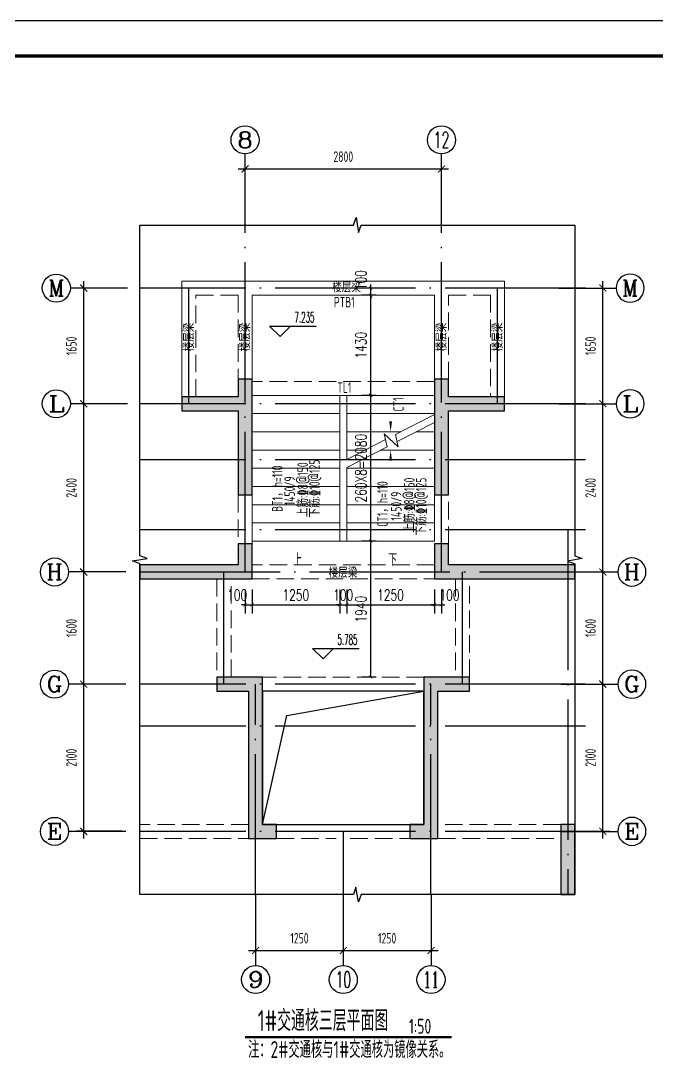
# Model space of a CAD drawing. Extents: x -668857 to 154266, y -275694 to 291306.
# Drawn here: x -1000 to 8064, y 211339 to 226318 of the extents above; entities that cross this region are included whole.
import ezdxf
from ezdxf.enums import TextEntityAlignment as Align

# ---------------------------------------------------------------- set-up
doc = ezdxf.new("R2010")
doc.units = 0
doc.header["$LTSCALE"] = 1000
doc.linetypes.add('DASH', pattern=[0.35, 0.25, -0.1])
doc.linetypes.add('DOTE', pattern=[2.42, 2, -0.2, 0.02, -0.2])
doc.layers.get('0').update_dxf_attribs({"linetype": 'CONTINUOUS'})
doc.layers.get('DEFPOINTS').update_dxf_attribs({"linetype": 'CONTINUOUS'})
for name, color, linetype in [('-TK', 7, 'CONTINUOUS'), ('A-AXIS_TEXT', 7, 'CONTINUOUS'), ('A-DOTE', 10, 'DOTE'), ('AXIS', 3, 'CONTINUOUS'), ('DIM_ELEV', 3, 'CONTINUOUS'), ('DIM_SYMB', 3, 'CONTINUOUS'), ('PUB_TEXT', 2, 'CONTINUOUS'), ('S-D洞口', 4, 'CONTINUOUS'), ('S-L主梁线', 4, 'DASH'), ('S-Q墙填充', 252, 'CONTINUOUS'), ('S-Q墙实线', 6, 'CONTINUOUS'), ('S-Y一般标注', 3, 'CONTINUOUS'), ('TEXT', 2, 'CONTINUOUS'), ('尺寸标注', 86, 'CONTINUOUS')]:
    doc.layers.add(name, color=color, linetype=linetype)
doc.layers.add('AXIS_TEXT', color=7, linetype='CONTINUOUS', lineweight=20)
doc.layers.add('STAIR', color=2, linetype='CONTINUOUS', lineweight=18)
doc.styles.add('_TCH_AXIS', font='COMPLEX', dxfattribs={"bigfont": 'GBCBIG'})
doc.styles.add('_TCH_DIM', font='SIMPLEX.shx', dxfattribs={"width": 0.7, "bigfont": 'GBCBIG.shx'})
doc.styles.add('_TCH_DIM_T3', font='SIMPLEX', dxfattribs={"width": 0.705882, "bigfont": 'GBCBIG'})
doc.styles.add('COMPLEX', font='COMPLEX')
doc.styles.add('TSSD_DIMENSION', font='Tssdeng.shx', dxfattribs={"width": 0.7, "bigfont": 'tssdchn.shx'})
doc.styles.add('TSSD_REIN', font='tssdeng.shx', dxfattribs={"width": 0.7, "height": 300, "bigfont": 'tssdchn.shx'})
doc.dimstyles.new('_TCH_ARCH&&50', dxfattribs={"dimtxt": 157.5, "dimasz": 50, "dimexe": 125, "dimexo": 150, "dimgap": 58.75, "dimtad": 1, "dimdec": 0, "dimzin": 0, "dimdsep": 46, "dimtxsty": '_TCH_DIM_T3', "dimblk": 'ARCHTICK', "dimcen": 0.09, "dimclrt": 7, "dimazin": 0, "dimtfac": 1, "dimtdec": 0, "dimtix": 1, "dimtmove": 2, "dimatfit": 3, "dimldrblk": 'ARCHTICK', "dimfxl": 0, "dimtolj": 1, "dimtzin": 0, "dimarcsym": 0})
doc.dimstyles.new('TSSD_100_100$0', dxfattribs={"dimtxt": 300, "dimasz": 80, "dimexe": 100, "dimexo": 250, "dimgap": 100, "dimtad": 1, "dimdec": 0, "dimzin": 0, "dimdsep": 46, "dimtxsty": 'TSSD_DIMENSION', "dimblk": 'ARCHTICK', "dimcen": 0, "dimdle": 100, "dimclrd": 3, "dimclre": 3, "dimclrt": 7, "dimadec": 0, "dimazin": 0, "dimtfac": 1, "dimtdec": 0, "dimtix": 1, "dimtmove": 2, "dimatfit": 3, "dimldrblk": 'ARCHTICK', "dimfxl": 0, "dimtolj": 1, "dimtzin": 0, "dimarcsym": 0})

# ---------------------------------------------------------------- blocks, each defined once
blk = doc.blocks.new('_ArchTick')
at = {"color": 0, "linetype": 'ByBlock', "const_width": 0.15}
blk.add_lwpolyline([(-0.5, -0.5), (0.5, 0.5)], dxfattribs=at)
blk = doc.blocks.new('*D363')
at = {"layer": 'DEFPOINTS', "color": 0}
for p in [(4892, 218358), (4992, 218358), (4992, 217991)]:
    blk.add_point(p, dxfattribs=at)
at = {"layer": '尺寸标注', "color": 0, "lineweight": -2}
for p, q in [((4892, 218208), (4892, 217866)), ((4992, 218208), (4992, 217866)), ((4892, 217991), (4842, 217991)), ((4892, 217991), (4992, 217991)), ((4992, 217991), (5042, 217991))]:
    blk.add_line(p, q, dxfattribs=at)
at = {"layer": '尺寸标注', "color": 0, "lineweight": -2, "xscale": 50, "yscale": 50, "zscale": 50}
blk.add_blockref('_ArchTick', (4892, 217991), dxfattribs=at)
at = {"layer": '尺寸标注', "color": 0, "lineweight": -2, "xscale": 50, "yscale": 50, "zscale": 50, "rotation": 180}
blk.add_blockref('_ArchTick', (4992, 217991), dxfattribs=at)
at = {"layer": '尺寸标注', "color": 7, "insert": (5106, 218129), "char_height": 157.5, "attachment_point": 5, "style": '_TCH_DIM_T3'}
blk.add_mtext('\\A1;100', dxfattribs=at)
blk = doc.blocks.new('*D364')
at = {"layer": 'DEFPOINTS', "color": 0}
for p in [(3642, 218358), (4892, 218358), (4892, 217991)]:
    blk.add_point(p, dxfattribs=at)
at = {"layer": '尺寸标注', "color": 0, "lineweight": -2}
for p, q in [((3642, 218208), (3642, 217866)), ((4892, 218208), (4892, 217866)), ((3642, 217991), (4892, 217991))]:
    blk.add_line(p, q, dxfattribs=at)
at = {"layer": '尺寸标注', "color": 0, "lineweight": -2, "xscale": 50, "yscale": 50, "zscale": 50, "rotation": 180}
blk.add_blockref('_ArchTick', (3642, 217991), dxfattribs=at)
at = {"layer": '尺寸标注', "color": 0, "lineweight": -2, "xscale": 50, "yscale": 50, "zscale": 50}
blk.add_blockref('_ArchTick', (4892, 217991), dxfattribs=at)
at = {"layer": '尺寸标注', "color": 7, "insert": (4267, 218129), "char_height": 157.5, "attachment_point": 5, "style": '_TCH_DIM_T3'}
blk.add_mtext('\\A1;1250', dxfattribs=at)
blk = doc.blocks.new('*D365')
at = {"layer": 'DEFPOINTS', "color": 0}
for p in [(3542, 218358), (3642, 218358), (3642, 217991)]:
    blk.add_point(p, dxfattribs=at)
at = {"layer": '尺寸标注', "color": 0, "lineweight": -2}
for p, q in [((3542, 218208), (3542, 217866)), ((3642, 218208), (3642, 217866)), ((3542, 217991), (3492, 217991)), ((3542, 217991), (3642, 217991)), ((3642, 217991), (3692, 217991))]:
    blk.add_line(p, q, dxfattribs=at)
at = {"layer": '尺寸标注', "color": 0, "lineweight": -2, "xscale": 50, "yscale": 50, "zscale": 50}
blk.add_blockref('_ArchTick', (3542, 217991), dxfattribs=at)
at = {"layer": '尺寸标注', "color": 0, "lineweight": -2, "xscale": 50, "yscale": 50, "zscale": 50, "rotation": 180}
blk.add_blockref('_ArchTick', (3642, 217991), dxfattribs=at)
at = {"layer": '尺寸标注', "color": 7, "insert": (3592, 218129), "char_height": 157.5, "attachment_point": 5, "style": '_TCH_DIM_T3'}
blk.add_mtext('\\A1;100', dxfattribs=at)
blk = doc.blocks.new('*D366')
at = {"layer": 'DEFPOINTS', "color": 0}
for p in [(2292, 218358), (3542, 218358), (3542, 217991)]:
    blk.add_point(p, dxfattribs=at)
at = {"layer": '尺寸标注', "color": 0, "lineweight": -2}
for p, q in [((2292, 218208), (2292, 217866)), ((3542, 218208), (3542, 217866)), ((2292, 217991), (3542, 217991))]:
    blk.add_line(p, q, dxfattribs=at)
at = {"layer": '尺寸标注', "color": 0, "lineweight": -2, "xscale": 50, "yscale": 50, "zscale": 50, "rotation": 180}
blk.add_blockref('_ArchTick', (2292, 217991), dxfattribs=at)
at = {"layer": '尺寸标注', "color": 0, "lineweight": -2, "xscale": 50, "yscale": 50, "zscale": 50}
blk.add_blockref('_ArchTick', (3542, 217991), dxfattribs=at)
at = {"layer": '尺寸标注', "color": 7, "insert": (2917, 218129), "char_height": 157.5, "attachment_point": 5, "style": '_TCH_DIM_T3'}
blk.add_mtext('\\A1;1250', dxfattribs=at)
blk = doc.blocks.new('*D367')
at = {"layer": 'DEFPOINTS', "color": 0}
for p in [(2192, 218358), (2292, 218358), (2292, 217991)]:
    blk.add_point(p, dxfattribs=at)
at = {"layer": '尺寸标注', "color": 0, "lineweight": -2}
for p, q in [((2192, 218208), (2192, 217866)), ((2292, 218208), (2292, 217866)), ((2192, 217991), (2142, 217991)), ((2192, 217991), (2292, 217991)), ((2292, 217991), (2342, 217991))]:
    blk.add_line(p, q, dxfattribs=at)
at = {"layer": '尺寸标注', "color": 0, "lineweight": -2, "xscale": 50, "yscale": 50, "zscale": 50}
blk.add_blockref('_ArchTick', (2192, 217991), dxfattribs=at)
at = {"layer": '尺寸标注', "color": 0, "lineweight": -2, "xscale": 50, "yscale": 50, "zscale": 50, "rotation": 180}
blk.add_blockref('_ArchTick', (2292, 217991), dxfattribs=at)
at = {"layer": '尺寸标注', "color": 7, "insert": (2079, 218129), "char_height": 157.5, "attachment_point": 5, "style": '_TCH_DIM_T3'}
blk.add_mtext('\\A1;100', dxfattribs=at)
blk = doc.blocks.new('*D368')
at = {"layer": 'DEFPOINTS', "color": 0}
for p in [(3983, 222508), (4211, 222508), (4211, 222408)]:
    blk.add_point(p, dxfattribs=at)
at = {"layer": '尺寸标注', "color": 0, "lineweight": -2}
for p, q in [((4061, 222508), (3858, 222508)), ((3983, 222508), (3983, 222558)), ((3983, 222408), (3983, 222508)), ((4061, 222408), (3858, 222408)), ((3983, 222408), (3983, 222358))]:
    blk.add_line(p, q, dxfattribs=at)
at = {"layer": '尺寸标注', "color": 0, "lineweight": -2, "xscale": 50, "yscale": 50, "zscale": 50}
for p, rotation in [((3983, 222508), 270), ((3983, 222408), 90)]:
    blk.add_blockref('_ArchTick', p, dxfattribs=dict(at, rotation=rotation))
at = {"layer": '尺寸标注', "color": 7, "insert": (3845, 222622), "char_height": 157.5, "attachment_point": 5, "rotation": 90, "style": '_TCH_DIM_T3'}
blk.add_mtext('\\A1;100', dxfattribs=at)
blk = doc.blocks.new('*D369')
at = {"layer": 'DEFPOINTS', "color": 0}
for p in [(3983, 222408), (4211, 222408), (4211, 220978)]:
    blk.add_point(p, dxfattribs=at)
at = {"layer": '尺寸标注', "color": 0, "lineweight": -2}
for p, q in [((4061, 222408), (3858, 222408)), ((3983, 220978), (3983, 222408)), ((4061, 220978), (3858, 220978))]:
    blk.add_line(p, q, dxfattribs=at)
at = {"layer": '尺寸标注', "color": 0, "lineweight": -2, "xscale": 50, "yscale": 50, "zscale": 50}
for p, rotation in [((3983, 222408), 90), ((3983, 220978), 270)]:
    blk.add_blockref('_ArchTick', p, dxfattribs=dict(at, rotation=rotation))
at = {"layer": '尺寸标注', "color": 7, "insert": (3845, 221693), "char_height": 157.5, "attachment_point": 5, "rotation": 90, "style": '_TCH_DIM_T3'}
blk.add_mtext('\\A1;1430', dxfattribs=at)
blk = doc.blocks.new('*D370')
at = {"layer": 'DEFPOINTS', "color": 0}
for p in [(3983, 220978), (4211, 220978), (4211, 218898)]:
    blk.add_point(p, dxfattribs=at)
at = {"layer": '尺寸标注', "color": 0, "lineweight": -2}
for p, q in [((4061, 220978), (3858, 220978)), ((3983, 218898), (3983, 220978)), ((4061, 218898), (3858, 218898))]:
    blk.add_line(p, q, dxfattribs=at)
at = {"layer": '尺寸标注', "color": 0, "lineweight": -2, "xscale": 50, "yscale": 50, "zscale": 50}
for p, rotation in [((3983, 220978), 90), ((3983, 218898), 270)]:
    blk.add_blockref('_ArchTick', p, dxfattribs=dict(at, rotation=rotation))
at = {"layer": '尺寸标注', "color": 7, "insert": (3845, 219938), "char_height": 157.5, "attachment_point": 5, "rotation": 90, "style": '_TCH_DIM_T3'}
blk.add_mtext('\\A1;260X8=2080', dxfattribs=at)
blk = doc.blocks.new('*D371')
at = {"layer": 'DEFPOINTS', "color": 0}
for p in [(3983, 218898), (4211, 218898), (4211, 216958)]:
    blk.add_point(p, dxfattribs=at)
at = {"layer": '尺寸标注', "color": 0, "lineweight": -2}
for p, q in [((4061, 218898), (3858, 218898)), ((3983, 216958), (3983, 218898)), ((4061, 216958), (3858, 216958))]:
    blk.add_line(p, q, dxfattribs=at)
at = {"layer": '尺寸标注', "color": 0, "lineweight": -2, "xscale": 50, "yscale": 50, "zscale": 50}
for p, rotation in [((3983, 218898), 90), ((3983, 216958), 270)]:
    blk.add_blockref('_ArchTick', p, dxfattribs=dict(at, rotation=rotation))
at = {"layer": '尺寸标注', "color": 7, "insert": (3845, 217928), "char_height": 157.5, "attachment_point": 5, "rotation": 90, "style": '_TCH_DIM_T3'}
blk.add_mtext('\\A1;1940', dxfattribs=at)
blk = doc.blocks.new('20210810.16290393')
at = {"layer": 'STAIR'}
for p, q in [((2600, 3510), (0, 3510)), ((0, 3510), (0, 2080)), ((2600, 2080), (2600, 3510)), ((0, 0), (0, 2080)), ((0, 2080), (1250, 2080)), ((0, 2080), (2600, 2080)), ((1250, 0), (1250, 2080)), ((1250, 0), (1250, 2080)), ((2600, 2080), (1350, 2080)), ((1350, 2080), (1350, 1165)), ((1350, 2080), (1350, 1165)), ((2600, 2080), (2600, 1807)), ((0, 1820), (1250, 1820)), ((2600, 1820), (1350, 1820)), ((2600, 1807), (2044, 1522)), ((2600, 1695), (2066, 1420)), ((2600, 1695), (2600, 0)), ((0, 1560), (1250, 1560)), ((2119, 1560), (1350, 1560)), ((2082, 1347), (1884, 1530)), ((1884, 1530), (1924, 1347)), ((2044, 1522), (2082, 1347)), ((2600, 1560), (2338, 1560)), ((1902, 1449), (1350, 1165)), ((0, 1300), (1250, 1300)), ((1924, 1347), (1350, 1053)), ((1612, 1300), (1350, 1300)), ((2600, 1300), (1831, 1300)), ((1350, 1053), (1350, 0)), ((1350, 1053), (1350, 0)), ((0, 1040), (1250, 1040)), ((2600, 1040), (1350, 1040)), ((0, 780), (1250, 780)), ((2600, 780), (1350, 780)), ((0, 520), (1250, 520)), ((2600, 520), (1350, 520)), ((0, 260), (1250, 260)), ((2600, 260), (1350, 260)), ((2600, 0), (0, 0))]:
    blk.add_line(p, q, dxfattribs=at)
blk = doc.blocks.new('A1')
blk.add_lwpolyline([(0, 59400), (0, 0), (84100, 0), (84100, 59400)], close=True)
at = {"const_width": 100}
blk.add_lwpolyline([(2500, 58400), (2500, 1000), (83100, 1000), (83100, 58400)], close=True, dxfattribs=at)
blk = doc.blocks.new('*D328')
at = {"layer": 'DEFPOINTS', "color": 0}
for p in [(547252, 151814), (544452, 151014), (547252, 151014)]:
    blk.add_point(p, dxfattribs=at)
at = {"layer": 'S-Y一般标注', "color": 0, "lineweight": -2}
for p, q in [((544452, 151264), (544452, 151914)), ((547252, 151264), (547252, 151914)), ((544352, 151814), (547352, 151814))]:
    blk.add_line(p, q, dxfattribs=at)
at = {"layer": 'S-Y一般标注', "color": 0, "lineweight": -2, "xscale": 100, "yscale": 100, "zscale": 100, "rotation": 180}
blk.add_blockref('_ArchTick', (544452, 151814), dxfattribs=at)
at = {"layer": 'S-Y一般标注', "color": 0, "lineweight": -2, "xscale": 100, "yscale": 100, "zscale": 100}
blk.add_blockref('_ArchTick', (547252, 151814), dxfattribs=at)
at = {"layer": 'S-Y一般标注', "color": 7, "insert": (545852, 151989), "char_height": 150, "attachment_point": 5, "style": 'TSSD_DIMENSION'}
blk.add_mtext('\\A1;2800', dxfattribs=at)
blk = doc.blocks.new('ArchTick')
at = {"color": 0, "linetype": 'ByBlock', "lineweight": -2, "const_width": 0.075}
blk.add_lwpolyline([(-0.25, -0.25), (0.25, 0.25)], dxfattribs=at)
blk = doc.blocks.new('*D329')
at = {"layer": 'DEFPOINTS', "color": 0}
for p in [(542152, 144464), (542952, 144464), (542952, 142364)]:
    blk.add_point(p, dxfattribs=at)
at = {"layer": 'S-Y一般标注', "color": 0, "lineweight": -2}
for p, q in [((542152, 142264), (542152, 144564)), ((542702, 144464), (542052, 144464)), ((542702, 142364), (542052, 142364))]:
    blk.add_line(p, q, dxfattribs=at)
at = {"layer": 'S-Y一般标注', "color": 0, "lineweight": -2, "xscale": 100, "yscale": 100, "zscale": 100}
for p, rotation in [((542152, 144464), 90), ((542152, 142364), 270)]:
    blk.add_blockref('_ArchTick', p, dxfattribs=dict(at, rotation=rotation))
at = {"layer": 'S-Y一般标注', "color": 7, "insert": (541977, 143414), "char_height": 150, "attachment_point": 5, "rotation": 90, "style": 'TSSD_DIMENSION'}
blk.add_mtext('\\A1;2100', dxfattribs=at)
blk = doc.blocks.new('*D330')
at = {"layer": 'DEFPOINTS', "color": 0}
for p in [(542152, 146064), (542952, 146064), (542952, 144464)]:
    blk.add_point(p, dxfattribs=at)
at = {"layer": 'S-Y一般标注', "color": 0, "lineweight": -2}
for p, q in [((542702, 146064), (542052, 146064)), ((542152, 144364), (542152, 146164)), ((542702, 144464), (542052, 144464))]:
    blk.add_line(p, q, dxfattribs=at)
at = {"layer": 'S-Y一般标注', "color": 0, "lineweight": -2, "xscale": 100, "yscale": 100, "zscale": 100}
for p, rotation in [((542152, 146064), 90), ((542152, 144464), 270)]:
    blk.add_blockref('_ArchTick', p, dxfattribs=dict(at, rotation=rotation))
at = {"layer": 'S-Y一般标注', "color": 7, "insert": (541977, 145264), "char_height": 150, "attachment_point": 5, "rotation": 90, "style": 'TSSD_DIMENSION'}
blk.add_mtext('\\A1;1600', dxfattribs=at)
blk = doc.blocks.new('*D331')
at = {"layer": 'DEFPOINTS', "color": 0}
for p in [(542152, 148464), (542952, 148464), (542952, 146064)]:
    blk.add_point(p, dxfattribs=at)
at = {"layer": 'S-Y一般标注', "color": 0, "lineweight": -2}
for p, q in [((542702, 148464), (542052, 148464)), ((542152, 145964), (542152, 148564)), ((542702, 146064), (542052, 146064))]:
    blk.add_line(p, q, dxfattribs=at)
at = {"layer": 'S-Y一般标注', "color": 0, "lineweight": -2, "xscale": 100, "yscale": 100, "zscale": 100}
for p, rotation in [((542152, 148464), 90), ((542152, 146064), 270)]:
    blk.add_blockref('_ArchTick', p, dxfattribs=dict(at, rotation=rotation))
at = {"layer": 'S-Y一般标注', "color": 7, "insert": (541977, 147264), "char_height": 150, "attachment_point": 5, "rotation": 90, "style": 'TSSD_DIMENSION'}
blk.add_mtext('\\A1;2400', dxfattribs=at)
blk = doc.blocks.new('*D332')
at = {"layer": 'DEFPOINTS', "color": 0}
for p in [(544602, 141464), (545852, 141464), (545852, 140664)]:
    blk.add_point(p, dxfattribs=at)
at = {"layer": 'S-Y一般标注', "color": 0, "lineweight": -2}
for p, q in [((544602, 141214), (544602, 140564)), ((545852, 141214), (545852, 140564)), ((544502, 140664), (545952, 140664))]:
    blk.add_line(p, q, dxfattribs=at)
at = {"layer": 'S-Y一般标注', "color": 0, "lineweight": -2, "xscale": 100, "yscale": 100, "zscale": 100, "rotation": 180}
blk.add_blockref('_ArchTick', (544602, 140664), dxfattribs=at)
at = {"layer": 'S-Y一般标注', "color": 0, "lineweight": -2, "xscale": 100, "yscale": 100, "zscale": 100}
blk.add_blockref('_ArchTick', (545852, 140664), dxfattribs=at)
at = {"layer": 'S-Y一般标注', "color": 7, "insert": (545227, 140839), "char_height": 150, "attachment_point": 5, "style": 'TSSD_DIMENSION'}
blk.add_mtext('\\A1;1250', dxfattribs=at)
blk = doc.blocks.new('*D333')
at = {"layer": 'DEFPOINTS', "color": 0}
for p in [(542152, 150114), (542952, 150114), (542952, 148464)]:
    blk.add_point(p, dxfattribs=at)
at = {"layer": 'S-Y一般标注', "color": 0, "lineweight": -2}
for p, q in [((542702, 150114), (542052, 150114)), ((542152, 148364), (542152, 150214)), ((542702, 148464), (542052, 148464))]:
    blk.add_line(p, q, dxfattribs=at)
at = {"layer": 'S-Y一般标注', "color": 0, "lineweight": -2, "xscale": 100, "yscale": 100, "zscale": 100}
for p, rotation in [((542152, 150114), 90), ((542152, 148464), 270)]:
    blk.add_blockref('_ArchTick', p, dxfattribs=dict(at, rotation=rotation))
at = {"layer": 'S-Y一般标注', "color": 7, "insert": (541977, 149289), "char_height": 150, "attachment_point": 5, "rotation": 90, "style": 'TSSD_DIMENSION'}
blk.add_mtext('\\A1;1650', dxfattribs=at)
blk = doc.blocks.new('*D334')
at = {"layer": 'DEFPOINTS', "color": 0}
for p in [(545852, 141464), (547102, 141464), (547102, 140664)]:
    blk.add_point(p, dxfattribs=at)
at = {"layer": 'S-Y一般标注', "color": 0, "lineweight": -2}
for p, q in [((545852, 141214), (545852, 140564)), ((547102, 141214), (547102, 140564)), ((545752, 140664), (547202, 140664))]:
    blk.add_line(p, q, dxfattribs=at)
at = {"layer": 'S-Y一般标注', "color": 0, "lineweight": -2, "xscale": 100, "yscale": 100, "zscale": 100, "rotation": 180}
blk.add_blockref('_ArchTick', (545852, 140664), dxfattribs=at)
at = {"layer": 'S-Y一般标注', "color": 0, "lineweight": -2, "xscale": 100, "yscale": 100, "zscale": 100}
blk.add_blockref('_ArchTick', (547102, 140664), dxfattribs=at)
at = {"layer": 'S-Y一般标注', "color": 7, "insert": (546477, 140839), "char_height": 150, "attachment_point": 5, "style": 'TSSD_DIMENSION'}
blk.add_mtext('\\A1;1250', dxfattribs=at)
blk = doc.blocks.new('_AXISO')
blk.add_circle((0, 0), 0.5)
at = {"layer": 'A-AXIS_TEXT', "style": 'COMPLEX', "width": 1.041667}
blk.add_attdef('A', text='', height=0.56, dxfattribs=at).set_placement((-0.25, -0.28), (0.25, -0.28), align=Align.FIT)
blk = doc.blocks.new('*D336')
at = {"layer": 'DEFPOINTS', "color": 0}
for p in [(548751, 144464), (549551, 144464), (548751, 142364)]:
    blk.add_point(p, dxfattribs=at)
at = {"layer": 'S-Y一般标注', "color": 0, "lineweight": -2}
for p, q in [((549551, 142264), (549551, 144564)), ((549001, 144464), (549651, 144464)), ((549001, 142364), (549651, 142364))]:
    blk.add_line(p, q, dxfattribs=at)
at = {"layer": 'S-Y一般标注', "color": 0, "lineweight": -2, "xscale": 100, "yscale": 100, "zscale": 100}
for p, rotation in [((549551, 144464), 90), ((549551, 142364), 270)]:
    blk.add_blockref('_ArchTick', p, dxfattribs=dict(at, rotation=rotation))
at = {"layer": 'S-Y一般标注', "color": 7, "insert": (549376, 143414), "char_height": 150, "attachment_point": 5, "rotation": 90, "style": 'TSSD_DIMENSION'}
blk.add_mtext('\\A1;2100', dxfattribs=at)
blk = doc.blocks.new('*D337')
at = {"layer": 'DEFPOINTS', "color": 0}
for p in [(548751, 146064), (549551, 146064), (548751, 144464)]:
    blk.add_point(p, dxfattribs=at)
at = {"layer": 'S-Y一般标注', "color": 0, "lineweight": -2}
for p, q in [((549001, 146064), (549651, 146064)), ((549551, 144364), (549551, 146164)), ((549001, 144464), (549651, 144464))]:
    blk.add_line(p, q, dxfattribs=at)
at = {"layer": 'S-Y一般标注', "color": 0, "lineweight": -2, "xscale": 100, "yscale": 100, "zscale": 100}
for p, rotation in [((549551, 146064), 90), ((549551, 144464), 270)]:
    blk.add_blockref('_ArchTick', p, dxfattribs=dict(at, rotation=rotation))
at = {"layer": 'S-Y一般标注', "color": 7, "insert": (549376, 145264), "char_height": 150, "attachment_point": 5, "rotation": 90, "style": 'TSSD_DIMENSION'}
blk.add_mtext('\\A1;1600', dxfattribs=at)
blk = doc.blocks.new('*D338')
at = {"layer": 'DEFPOINTS', "color": 0}
for p in [(548751, 148464), (549551, 148464), (548751, 146064)]:
    blk.add_point(p, dxfattribs=at)
at = {"layer": 'S-Y一般标注', "color": 0, "lineweight": -2}
for p, q in [((549001, 148464), (549651, 148464)), ((549551, 145964), (549551, 148564)), ((549001, 146064), (549651, 146064))]:
    blk.add_line(p, q, dxfattribs=at)
at = {"layer": 'S-Y一般标注', "color": 0, "lineweight": -2, "xscale": 100, "yscale": 100, "zscale": 100}
for p, rotation in [((549551, 148464), 90), ((549551, 146064), 270)]:
    blk.add_blockref('_ArchTick', p, dxfattribs=dict(at, rotation=rotation))
at = {"layer": 'S-Y一般标注', "color": 7, "insert": (549376, 147264), "char_height": 150, "attachment_point": 5, "rotation": 90, "style": 'TSSD_DIMENSION'}
blk.add_mtext('\\A1;2400', dxfattribs=at)
blk = doc.blocks.new('*D335')
at = {"layer": 'DEFPOINTS', "color": 0}
for p in [(548751, 150114), (549551, 150114), (548751, 148464)]:
    blk.add_point(p, dxfattribs=at)
at = {"layer": 'S-Y一般标注', "color": 0, "lineweight": -2}
for p, q in [((549001, 150114), (549651, 150114)), ((549551, 148364), (549551, 150214)), ((549001, 148464), (549651, 148464))]:
    blk.add_line(p, q, dxfattribs=at)
at = {"layer": 'S-Y一般标注', "color": 0, "lineweight": -2, "xscale": 100, "yscale": 100, "zscale": 100}
for p, rotation in [((549551, 150114), 90), ((549551, 148464), 270)]:
    blk.add_blockref('_ArchTick', p, dxfattribs=dict(at, rotation=rotation))
at = {"layer": 'S-Y一般标注', "color": 7, "insert": (549376, 149289), "char_height": 150, "attachment_point": 5, "rotation": 90, "style": 'TSSD_DIMENSION'}
blk.add_mtext('\\A1;1650', dxfattribs=at)
blk = doc.blocks.new('20210810.17493656')
at = {"layer": 'AXIS'}
for p, q in [((2914.6, 10964.4), (2914.6, 11979)), ((5714.6, 10964.4), (5714.6, 11979)), ((1239.6, 10064.4), (425, 10064.4)), ((7389, 10064.4), (8203.6, 10064.4)), ((1239.6, 8414.4), (425, 8414.4)), ((7389, 8414.4), (8203.6, 8414.4)), ((1214.6, 6014.6), (400, 6014.6)), ((7414, 6014.6), (8228.6, 6014.6)), ((1214.6, 4414.4), (400, 4414.4)), ((7414, 4414.4), (8228.6, 4414.4)), ((1214.6, 2314.4), (400, 2314.4)), ((7414, 2314.4), (8228.6, 2314.4)), ((3065.1, 1414.6), (3065.1, 400)), ((4314.6, 1414.6), (4314.6, 400)), ((5565.1, 1414.6), (5565.1, 400))]:
    blk.add_line(p, q, dxfattribs=at)
ref = blk.add_blockref('_AXISO', (2914.6, 12179), dxfattribs=dict(at, xscale=400, yscale=400, zscale=400))
ref.add_attrib('A', '8', dxfattribs={"layer": 'AXIS_TEXT', "height": 226.3, "style": '_TCH_AXIS', "width": 1.5}).set_placement((2801.5, 12065.8), (3027.8, 12065.8), align=Align.FIT)
ref = blk.add_blockref('_AXISO', (5714.6, 12179), dxfattribs=dict(at, xscale=400, yscale=400, zscale=400))
ref.add_attrib('A', '12', dxfattribs={"layer": 'AXIS_TEXT', "height": 226.27, "style": '_TCH_AXIS', "width": 0.724138}).set_placement((5601.5, 12065.8), (5827.8, 12065.8), align=Align.FIT)
ref = blk.add_blockref('_AXISO', (225, 10064.4), dxfattribs=dict(at, xscale=400, yscale=400, zscale=400))
ref.add_attrib('A', 'M', dxfattribs={"layer": 'AXIS_TEXT', "height": 226.3, "style": '_TCH_AXIS'}).set_placement((111.9, 9951.2), (338.1, 9951.2), align=Align.FIT)
ref = blk.add_blockref('_AXISO', (8403.6, 10064.4), dxfattribs=dict(at, xscale=-400, yscale=400, zscale=400))
ref.add_attrib('A', 'M', dxfattribs={"layer": 'AXIS_TEXT', "height": 226.3, "style": '_TCH_AXIS'}).set_placement((8290.4, 9951.2), (8516.7, 9951.2), align=Align.FIT)
ref = blk.add_blockref('_AXISO', (225, 8414.4), dxfattribs=dict(at, xscale=400, yscale=400, zscale=400))
ref.add_attrib('A', 'L', dxfattribs={"layer": 'AXIS_TEXT', "height": 226.3, "style": '_TCH_AXIS', "width": 1.4}).set_placement((111.9, 8301.2), (338.1, 8301.2), align=Align.FIT)
ref = blk.add_blockref('_AXISO', (8403.6, 8414.4), dxfattribs=dict(at, xscale=-400, yscale=400, zscale=400))
ref.add_attrib('A', 'L', dxfattribs={"layer": 'AXIS_TEXT', "height": 226.3, "style": '_TCH_AXIS', "width": 1.4}).set_placement((8290.4, 8301.2), (8516.7, 8301.2), align=Align.FIT)
ref = blk.add_blockref('_AXISO', (200, 6014.6), dxfattribs=dict(at, xscale=400, yscale=400, zscale=400))
ref.add_attrib('A', 'H', dxfattribs={"layer": 'AXIS_TEXT', "height": 226.3, "style": '_TCH_AXIS', "width": 1.05}).set_placement((86.9, 5901.5), (313.1, 5901.5), align=Align.FIT)
ref = blk.add_blockref('_AXISO', (8428.6, 6014.6), dxfattribs=dict(at, xscale=-400, yscale=400, zscale=400))
ref.add_attrib('A', 'H', dxfattribs={"layer": 'AXIS_TEXT', "height": 226.3, "style": '_TCH_AXIS', "width": 1.05}).set_placement((8315.4, 5901.5), (8541.7, 5901.5), align=Align.FIT)
ref = blk.add_blockref('_AXISO', (200, 4414.4), dxfattribs=dict(at, xscale=400, yscale=400, zscale=400))
ref.add_attrib('A', 'G', dxfattribs={"layer": 'AXIS_TEXT', "height": 226.3, "style": '_TCH_AXIS', "width": 1.166667}).set_placement((86.9, 4301.2), (313.1, 4301.2), align=Align.FIT)
ref = blk.add_blockref('_AXISO', (8428.6, 4414.4), dxfattribs=dict(at, xscale=-400, yscale=400, zscale=400))
ref.add_attrib('A', 'G', dxfattribs={"layer": 'AXIS_TEXT', "height": 226.3, "style": '_TCH_AXIS', "width": 1.166667}).set_placement((8315.4, 4301.2), (8541.7, 4301.2), align=Align.FIT)
ref = blk.add_blockref('_AXISO', (200, 2314.4), dxfattribs=dict(at, xscale=400, yscale=400, zscale=400))
ref.add_attrib('A', 'E', dxfattribs={"layer": 'AXIS_TEXT', "height": 226.3, "style": '_TCH_AXIS', "width": 1.3125}).set_placement((86.9, 2201.2), (313.1, 2201.2), align=Align.FIT)
ref = blk.add_blockref('_AXISO', (8428.6, 2314.4), dxfattribs=dict(at, xscale=-400, yscale=400, zscale=400))
ref.add_attrib('A', 'E', dxfattribs={"layer": 'AXIS_TEXT', "height": 226.3, "style": '_TCH_AXIS', "width": 1.3125}).set_placement((8315.4, 2201.2), (8541.7, 2201.2), align=Align.FIT)
ref = blk.add_blockref('_AXISO', (3065.1, 200), dxfattribs=dict(at, xscale=400, yscale=400, zscale=400))
ref.add_attrib('A', '9', dxfattribs={"layer": 'AXIS_TEXT', "height": 226.3, "style": '_TCH_AXIS', "width": 1.5}).set_placement((2952, 86.9), (3178.2, 86.9), align=Align.FIT)
ref = blk.add_blockref('_AXISO', (4314.6, 200), dxfattribs=dict(at, xscale=400, yscale=400, zscale=400))
ref.add_attrib('A', '10', dxfattribs={"layer": 'AXIS_TEXT', "height": 226.27, "style": '_TCH_AXIS', "width": 0.724138}).set_placement((4201.5, 86.9), (4427.8, 86.9), align=Align.FIT)
ref = blk.add_blockref('_AXISO', (5565.1, 200), dxfattribs=dict(at, xscale=400, yscale=400, zscale=400))
ref.add_attrib('A', '11', dxfattribs={"layer": 'AXIS_TEXT', "height": 226.27, "style": '_TCH_AXIS', "width": 0.875}).set_placement((5452, 86.9), (5678.2, 86.9), align=Align.FIT)
at = {"layer": 'S-Y一般标注'}
for base, p1, p2, picture, middle in [((5714.6, 11764.4), (2914.6, 10964.4), (5714.6, 10964.4), '*D328', (4314.6, 11939.4)), ((4314.6, 614.6), (3064.6, 1414.6), (4314.6, 1414.6), '*D332', (3689.6, 789.6)), ((5564.6, 614.6), (4314.6, 1414.6), (5564.6, 1414.6), '*D334', (4939.6, 789.6))]:
    dim = blk.add_linear_dim(base=base, p1=p1, p2=p2, dimstyle='TSSD_100_100$0', override={"dimtxt": 150, "dimtxsty": 'TSSD_DIMENSION', "dimldrblk": 'ArchTick'}, dxfattribs=at)
    dim.commit()
    dim.dimension.update_dxf_attribs({"geometry": picture, "text_midpoint": middle, "insert": (-541537, -140049.3)})
for base, p1, p2, picture, middle in [((614.6, 10064.4), (1414.6, 8414.4), (1414.6, 10064.4), '*D333', (439.6, 9239.4)), ((8014, 10064.4), (7214, 8414.4), (7214, 10064.4), '*D335', (7839, 9239.4)), ((614.6, 8414.4), (1414.6, 6014.6), (1414.6, 8414.4), '*D331', (439.6, 7214.5)), ((8014, 8414.4), (7214, 6014.6), (7214, 8414.4), '*D338', (7839, 7214.5)), ((614.6, 6014.6), (1414.6, 4414.4), (1414.6, 6014.6), '*D330', (439.6, 5214.5)), ((8014, 6014.6), (7214, 4414.4), (7214, 6014.6), '*D337', (7839, 5214.5)), ((614.6, 4414.4), (1414.6, 2314.4), (1414.6, 4414.4), '*D329', (439.6, 3364.4)), ((8014, 4414.4), (7214, 2314.4), (7214, 4414.4), '*D336', (7839, 3364.4))]:
    dim = blk.add_linear_dim(base=base, p1=p1, p2=p2, angle=90, dimstyle='TSSD_100_100$0', override={"dimtxt": 150, "dimtxsty": 'TSSD_DIMENSION', "dimldrblk": 'ArchTick'}, dxfattribs=at)
    dim.commit()
    dim.dimension.update_dxf_attribs({"geometry": picture, "text_midpoint": middle, "insert": (-541537, -140049.3)})

msp = doc.modelspace()

# ---------------------------------------------------------------- hatches: boundary and pattern name
at = {"layer": 'S-Q墙填充'}
h = msp.add_hatch(color=252, dxfattribs=at)
h.dxf.hatch_style = 1
h.paths.add_polyline_path([(2292.48, 220857.88), (2292.48, 221207.88), (2092.48, 221207.88), (2092.48, 220957.88), (1292.36, 220957.88), (1292.36, 220757.88), (2092.48, 220757.88), (2092.48, 219557.88), (2292.48, 219557.88)])
h = msp.add_hatch(color=252, dxfattribs=at)
h.dxf.hatch_style = 1
h.paths.add_polyline_path([(4892.48, 220857.88), (4892.48, 219557.88), (5092.48, 219557.88), (5092.48, 220757.88), (5892.09, 220757.88), (5892.09, 220957.88), (5092.48, 220957.88), (5092.48, 221207.88), (4892.48, 221207.88)])
h = msp.add_hatch(color=252, dxfattribs=at)
h.dxf.hatch_style = 1
h.paths.add_polyline_path([(2292.48, 218358.15), (2292.48, 218858.15), (2092.48, 218858.15), (2092.48, 218558.15), (1892.41, 218558.15), (692.47, 218558.15), (692.47, 218358.15), (1892.41, 218358.15)])
h = msp.add_hatch(color=252, dxfattribs=at)
h.dxf.hatch_style = 1
h.paths.add_polyline_path([(5092.48, 218558.15), (5092.48, 218858.15), (4892.48, 218858.15), (4892.48, 218358.15), (5292.36, 218358.15), (6892.48, 218358.15), (6892.48, 218558.15), (5292.36, 218558.15)])
h = msp.add_hatch(color=252, dxfattribs=at)
h.dxf.hatch_style = 1
h.paths.add_polyline_path([(2442.48, 216957.88), (1792.41, 216957.88), (1792.41, 216757.88), (2242.48, 216757.88), (2242.48, 214657.88), (2642.48, 214657.88), (2642.48, 214857.88), (2442.48, 214857.88)])
h = msp.add_hatch(color=252, dxfattribs=at)
h.dxf.hatch_style = 1
h.paths.add_polyline_path([(4742.48, 214857.88), (4542.48, 214857.88), (4542.48, 214657.88), (4942.48, 214657.88), (4942.48, 216757.88), (5392.36, 216757.88), (5392.36, 216957.88), (4742.48, 216957.88)])
h = msp.add_hatch(color=252, dxfattribs=at)
h.dxf.hatch_style = 1
h.paths.add_polyline_path([(6892.48, 213858.15), (6892.47, 214857.88), (6692.47, 214857.88), (6692.48, 213858.15)])

# ---------------------------------------------------------------- linework, layer by layer
at = {"layer": 'A-DOTE'}
for p, q in [((2192.48, 218458.15), (2192.48, 223407.89)), ((4992.48, 218458.15), (4992.48, 223407.89)), ((7042.49, 222507.88), (692.47, 222507.88)), ((1392.48, 220857.88), (1392.48, 222507.88)), ((5792.48, 220857.88), (5792.48, 222507.88)), ((7042.49, 220857.88), (692.47, 220857.88)), ((7042.49, 220057.88), (692.47, 220057.88)), ((7042.49, 219057.88), (692.47, 219057.88)), ((6792.26, 219057.88), (6792.48, 213858.15)), ((692.47, 218458.15), (7042.49, 218458.15)), ((1892.48, 216857.88), (1892.48, 218457.88)), ((5292.48, 216857.88), (5292.48, 218457.88)), ((7042.49, 216857.88), (692.47, 216857.88)), ((2342.48, 213858.14), (2342.48, 216857.88)), ((4842.48, 213858.16), (4842.48, 216857.88)), ((7042.49, 216257.88), (692.47, 216257.88)), ((7042.49, 214757.88), (692.47, 214757.88)), ((3592.48, 214757.88), (3592.48, 213858.15))]:
    msp.add_line(p, q, dxfattribs=at)
at = {"layer": 'DIM_ELEV', "color": 6}
for p, q in [((2692.09, 221815.76), (2542.09, 221965.76)), ((2542.09, 221965.76), (3207.01, 221965.76)), ((2692.09, 221815.76), (2842.09, 221965.76)), ((3304.71, 217216.84), (3154.71, 217366.84)), ((3154.71, 217366.84), (3819.63, 217366.84)), ((3304.71, 217216.84), (3154.71, 217366.84)), ((3154.71, 217366.84), (3819.63, 217366.84)), ((3304.71, 217216.84), (3454.71, 217366.84)), ((3304.71, 217216.84), (3454.71, 217366.84))]:
    msp.add_line(p, q, dxfattribs=at)
at = {"layer": 'DIM_SYMB'}
for points in [[(692.47, 223407.89), (3736.22, 223407.89), (3774.44, 223512.89), (3811.47, 223302.89), (3848.72, 223407.89), (6892.47, 223407.89)], [(692.47, 213857.89), (692.47, 218576.64), (587.47, 218614.85), (797.47, 218651.88), (692.47, 218689.14), (692.47, 223407.89)], [(6892.47, 223407.89), (6892.47, 218689.14), (6997.47, 218650.92), (6787.47, 218613.89), (6892.47, 218576.64), (6892.47, 213857.89)], [(6892.47, 213857.89), (3848.72, 213857.89), (3810.51, 213752.89), (3773.48, 213962.89), (3736.22, 213857.89), (692.47, 213857.89)]]:
    msp.add_lwpolyline(points, dxfattribs=at)
for points in [[(2917.48, 218767.88, 0, 0, 0), (2917.48, 221692.88, 0, 0, 0), (4267.48, 221692.88, 0, 0, 0), (4267.48, 220457.88, 0, 40, 0), (4267.48, 220607.88, 0, 0, 0)], [(4267.48, 218767.88, 0, 0, 0), (4267.48, 220197.88, 0, 40, 0), (4267.48, 220047.88, 0, 0, 0)]]:
    msp.add_lwpolyline(points, format="xyseb", dxfattribs=at)
at = {"layer": 'DIM_SYMB', "const_width": 35}
msp.add_lwpolyline([(2192.55, 211823.07), (5137.29, 211823.07)], dxfattribs=at)
at = {"layer": 'S-D洞口', "color": 5}
msp.add_lwpolyline([(2442.48, 214857.88), (4742.48, 214857.88), (4742.48, 216757.88), (2442.48, 216757.88), (2442.48, 214857.88), (2789.3, 216411.06), (4742.48, 216757.88)], dxfattribs=at)
msp.add_lwpolyline([(2442.48, 214857.88), (4742.48, 214857.88), (4742.48, 216757.88), (2442.48, 216757.88), (2442.48, 214857.88), (2789.3, 216411.06), (4742.48, 216757.88)], dxfattribs=at)
at = {"layer": 'S-L主梁线', "linetype": 'ByBlock', "lineweight": 18}
for p, q in [((1292.06, 222607.88), (1292.36, 220957.88)), ((5892.26, 222607.88), (1292.06, 222607.88)), ((5892.09, 220957.88), (5892.26, 222607.88)), ((2442.48, 216757.88), (4742.48, 216757.88)), ((3592.49, 214857.88), (2642.48, 214857.88)), ((4542.48, 214857.88), (3592.49, 214857.88))]:
    msp.add_line(p, q, dxfattribs=at)
at = {"layer": 'S-L主梁线', "linetype": 'DASH', "lineweight": 18}
for p, q in [((1492.18, 222407.79), (2092.48, 222407.87)), ((1492.34, 220957.88), (1492.18, 222407.79)), ((2092.48, 222407.87), (2092.48, 221207.88)), ((2292.48, 221207.88), (2292.48, 222407.88)), ((2292.48, 222407.88), (4891.99, 222407.88)), ((4891.98, 222407.88), (4892.44, 221207.88)), ((5092.48, 221207.88), (5091.81, 222407.88)), ((5091.99, 222407.88), (5692.45, 222407.88)), ((5692.24, 222407.88), (5692.1, 220957.88)), ((4892.44, 221177.88), (2292.48, 221177.88)), ((2292.48, 220977.88), (4892.48, 220977.88)), ((2092.48, 219557.88), (2092.48, 218858.15)), ((2292.48, 218858.15), (2292.48, 219557.88)), ((4892.48, 219557.88), (4892.48, 218858.15)), ((5092.48, 218858.15), (5092.48, 219557.88)), ((4892.48, 218558.15), (2292.48, 218558.15)), ((1792.41, 218358.15), (1792.41, 216957.88)), ((1992.41, 216957.88), (1992.41, 218358.15)), ((2292.48, 218358.15), (4892.48, 218358.15)), ((5192.36, 218358.15), (5192.36, 216957.88)), ((5392.36, 216957.88), (5392.36, 218358.15)), ((4742.48, 216957.88), (2442.48, 216957.88)), ((2242.48, 214857.88), (692.47, 214857.88)), ((6692.47, 214857.88), (4942.48, 214857.88)), ((692.47, 214657.88), (2242.48, 214657.88)), ((2642.48, 214657.88), (3492.49, 214657.88)), ((3692.49, 214657.88), (4542.48, 214657.88)), ((4942.48, 214657.88), (6692.47, 214657.88))]:
    msp.add_line(p, q, dxfattribs=at)
at = {"layer": 'S-Q墙实线'}
msp.add_lwpolyline([(2292.48, 220857.88), (2292.48, 221207.88), (2092.48, 221207.88), (2092.48, 220957.88), (1292.36, 220957.88), (1292.36, 220757.88), (2092.48, 220757.88), (2092.48, 219557.88), (2292.48, 219557.88), (2292.48, 220857.88)], dxfattribs=at)
for points in [[(4892.48, 220857.88), (4892.48, 219557.88), (5092.48, 219557.88), (5092.48, 220757.88), (5892.09, 220757.88), (5892.09, 220957.88), (5092.48, 220957.88), (5092.48, 221207.88), (4892.48, 221207.88)], [(2292.48, 218358.15), (2292.48, 218858.15), (2092.48, 218858.15), (2092.48, 218558.15), (1892.41, 218558.15), (692.47, 218558.15), (692.47, 218358.15), (1892.41, 218358.15)], [(5092.48, 218558.15), (5092.48, 218858.15), (4892.48, 218858.15), (4892.48, 218358.15), (5292.36, 218358.15), (6892.48, 218358.15), (6892.48, 218558.15), (5292.36, 218558.15)], [(2442.48, 216957.88), (1792.41, 216957.88), (1792.41, 216757.88), (2242.48, 216757.88), (2242.48, 216257.89), (2242.48, 214657.88), (2642.48, 214657.88), (2642.48, 214857.88), (2442.48, 214857.88), (2442.48, 216257.89)], [(4942.48, 214657.88), (4942.48, 216257.89), (4942.48, 216757.88), (5392.36, 216757.88), (5392.36, 216957.88), (4742.48, 216957.88), (4742.48, 216257.89), (4742.48, 214857.88), (4542.48, 214857.88), (4542.48, 214657.88)], [(6892.48, 213858.15), (6892.47, 214857.88), (6692.47, 214857.88), (6692.48, 213858.15)]]:
    msp.add_lwpolyline(points, close=True, dxfattribs=at)

# ---------------------------------------------------------------- block references
at = {"layer": '-TK', "xscale": 0.5, "yscale": 0.5, "zscale": 0.5}
msp.add_blockref('A1', (-27340.11, 196618.49), dxfattribs=at)
at = {"layer": 'S-Y一般标注'}
msp.add_blockref('20210810.17493656', (-722.13, 212443.52), dxfattribs=at)
at = {"layer": 'STAIR'}
msp.add_blockref('20210810.16290393', (2292.48, 218897.88), dxfattribs=at)

# ---------------------------------------------------------------- texts
at = {"layer": 'PUB_TEXT', "color": 6, "style": '_TCH_DIM', "width": 0.494118}
for s, p in [('7.235', (2898.01, 222018.26)), ('5.785', (3510.63, 217419.34))]:
    msp.add_text(s, height=148.75, dxfattribs=at).set_placement(p)
at = {"layer": 'PUB_TEXT', "width": 0.7}
for s, height, style, p in [('上', 178.72, '_TCH_DIM', (2880.99, 218542.83)), ('下', 178.72, '_TCH_DIM', (4234.25, 218542.83)), ('1#交通核三层平面图', 297.5, 'TSSD_REIN', (2372.48, 211908.23)), ('1:50', 212.5, 'TSSD_REIN', (4528.71, 211871.32))]:
    msp.add_text(s, height=height, dxfattribs=dict(at, style=style)).set_placement(p)
at = {"layer": 'PUB_TEXT', "color": 1, "style": 'TSSD_REIN', "width": 0.7}
msp.add_text('注：2#交通核与1#交通核为镜像关系。', height=241.1348, dxfattribs=at).set_placement((2235.36, 211524.78))
at = {"layer": 'TEXT', "color": 230, "style": 'TSSD_REIN', "width": 0.7}
for s, p in [('楼层梁', (3639.16, 222447.24)), ('PTB1', (3607.76, 222232.04)), ('TL1', (3608.58, 221013.54)), ('楼层梁', (3588.66, 218374.69))]:
    msp.add_text(s, height=150, dxfattribs=at).set_placement(p, align=Align.CENTER)
for s, p in [('楼层梁', (1465.56, 221809.97)), ('楼层梁', (2265.56, 221809.97)), ('楼层梁', (5065.56, 221809.97)), ('楼层梁', (5865.56, 221810.01)), ('CT1', (4454.35, 220848.01)), ('BT1，h=110', (2727.66, 219646.91)), ('1450/9', (2903.33, 219616.03)), ('CT1，h=110', (4227.46, 219428.49)), ('1450/9', (4423.01, 219397.6))]:
    msp.add_text(s, height=150, rotation=90, dxfattribs=at).set_placement(p, align=Align.CENTER)
for s, p in [('上筋:%%1328@150', (3089.23, 219240.7, 0)), ('下筋:%%13210@125', (3257.38, 219235.8, 0)), ('上筋:%%1328@150', (4608.91, 219022.28, 0)), ('下筋:%%13210@125', (4777.06, 218978.79, 0))]:
    msp.add_text(s, height=150, rotation=90, dxfattribs=at).set_placement(p)

# ---------------------------------------------------------------- dimensions: what is measured, and where the dimension line sits
at = {"layer": '尺寸标注', "color": 106}
for base, p1, p2, angle, picture, middle in [((3982.93, 222507.88), (4211.44, 222407.88), (4211.44, 222507.88), 90, '*D368', (3845.43, 222621.53)), ((2292.48, 217991.05), (2192.48, 218357.88), (2292.48, 218357.88), 0, '*D367', (2078.83, 218128.55)), ((4992.48, 217991.05), (4892.48, 218357.88), (4992.48, 218357.88), 0, '*D363', (5106.13, 218128.55))]:
    dim = msp.add_linear_dim(base=base, p1=p1, p2=p2, angle=angle, dimstyle='_TCH_ARCH&&50', dxfattribs=at)
    dim.commit()
    dim.dimension.update_dxf_attribs({"geometry": picture, "text_midpoint": middle, "dimtype": 161})
for p1, p2, distance, picture, middle in [((4211.44, 220977.88), (4211.44, 222407.88), 228.51, '*D369', (3845.43, 221692.88)), ((4211.44, 216957.88), (4211.44, 218897.88), 228.51, '*D371', (3845.43, 217927.88)), ((2292.48, 218357.88), (3542.48, 218357.88), -366.84, '*D366', (2917.48, 218128.55)), ((3542.48, 218357.88), (3642.48, 218357.88), -366.84, '*D365', (3592.48, 218128.55)), ((3642.48, 218357.88), (4892.48, 218357.88), -366.84, '*D364', (4267.48, 218128.55))]:
    dim = msp.add_aligned_dim(p1=p1, p2=p2, distance=distance, dimstyle='_TCH_ARCH&&50', dxfattribs=at)
    dim.commit()
    dim.dimension.update_dxf_attribs({"geometry": picture, "text_midpoint": middle})
dim = msp.add_aligned_dim(p1=(4211.44, 218897.88), p2=(4211.44, 220977.88), distance=228.51, text='260X8=2080', dimstyle='_TCH_ARCH&&50', dxfattribs=at)
dim.commit()
dim.dimension.update_dxf_attribs({"geometry": '*D370', "text_midpoint": (3845.43, 219937.88)})

doc.saveas('drawing.dxf')
